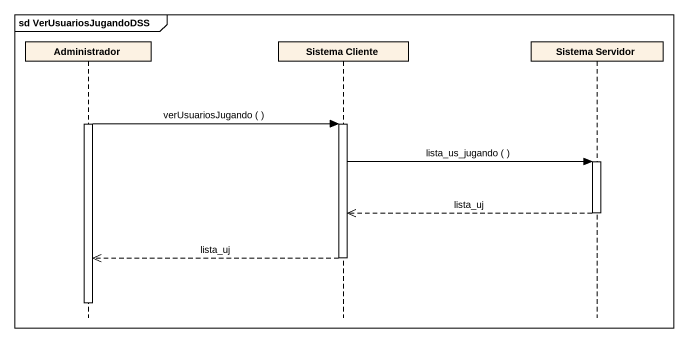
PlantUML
@startuml
mainframe sd VerUsuariosJugandoDSS
hide footbox
participant Administrador
participant "Sistema Cliente" as Sistema_Cliente
participant "Sistema Servidor" as Sistema_Servidor

activate Administrador
Administrador -> Sistema_Cliente : verUsuariosJugando ( )
activate Sistema_Cliente
Sistema_Cliente -> Sistema_Servidor : lista_us_jugando ( )
activate Sistema_Servidor
Sistema_Servidor -->> Sistema_Cliente : lista_uj
deactivate Sistema_Servidor
Sistema_Cliente -->> Administrador : lista_uj
deactivate Sistema_Cliente
deactivate Administrador
@enduml
